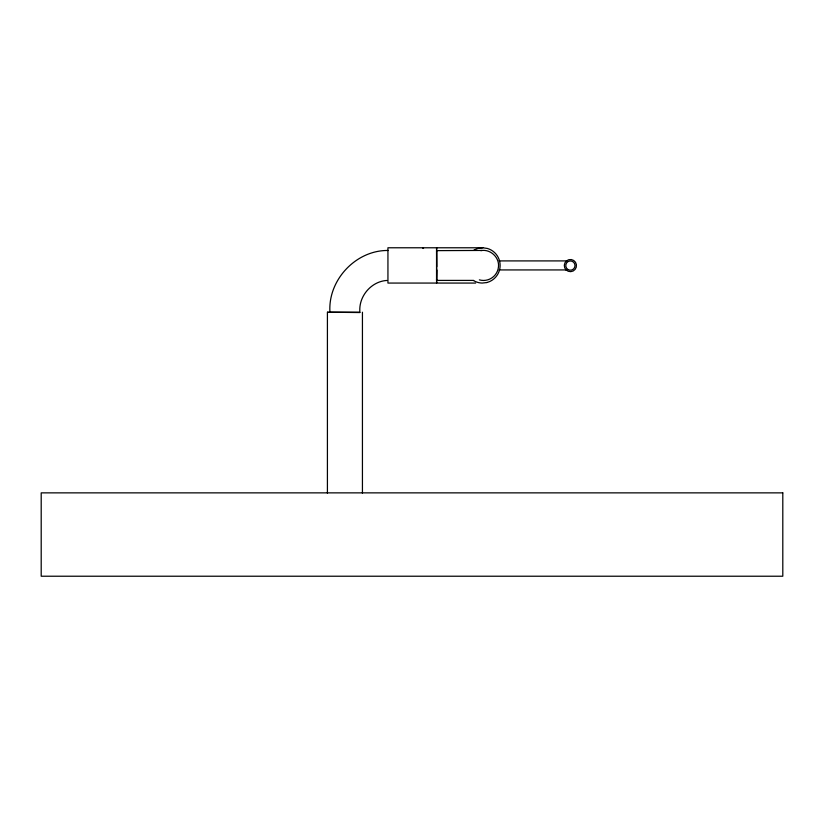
<?xml version="1.0" encoding="UTF-8"?>
<svg xmlns="http://www.w3.org/2000/svg" width="824" height="824" viewBox="0 0 824 824"><rect width="100%" height="100%" fill="white"/><g stroke="black" fill="none" stroke-linecap="round" stroke-linejoin="round"><path stroke-width="1.24" d="M327.416 493.164L327.416 312.214L328.982 312.214M436.854 269.984L436.586 283.065L436.586 247.777L436.576 280.407L473.604 280.407M359.913 312.543L329.95 312.234C327.756 280.139 355.875 250.074 388.094 250.475M436.566 250.63L481.803 250.445M474.058 249.971L478.332 248.292L482.885 247.777L487.417 248.467A17.644 17.603 -90 0 1 486.757 282.539M386.868 280.459C371.119 281.406 358.399 296.547 359.913 312.214L329.95 312.214M486.757 282.55L482.195 283.065A17.582 17.551 -90 0 1 473.46 280.521M480.845 250.63C490.187 248.766 499.457 257.201 498.489 266.677A15.038 15.038 0 0 1 479.352 279.872M328.117 312.214L327.571 312.214M482.885 247.777L387.939 247.777L387.939 283.065L475.623 283.065M499.138 260.909L567.108 260.909M499.128 269.932L567.097 269.932M436.596 250.445L436.699 266.677M436.545 279.563L436.576 280.407M362.436 312.214L362.436 493.164M422.928 248.312A17.623 1.154 -90 0 1 423.526 248.488M782.8 492.865L41.2 492.865L41.2 576.223L782.8 576.223L782.8 492.865M568.076 269.582A4.635 4.635 0 0 0 575.018 265.575A4.635 4.635 0 0 0 568.076 261.558A4.635 4.635 0 0 0 568.076 269.582M566.078 269.881A6.087 6.087 0 0 0 576.264 267.151A6.087 6.087 0 0 0 568.807 259.694A6.087 6.087 0 0 0 566.078 269.881"/></g></svg>
